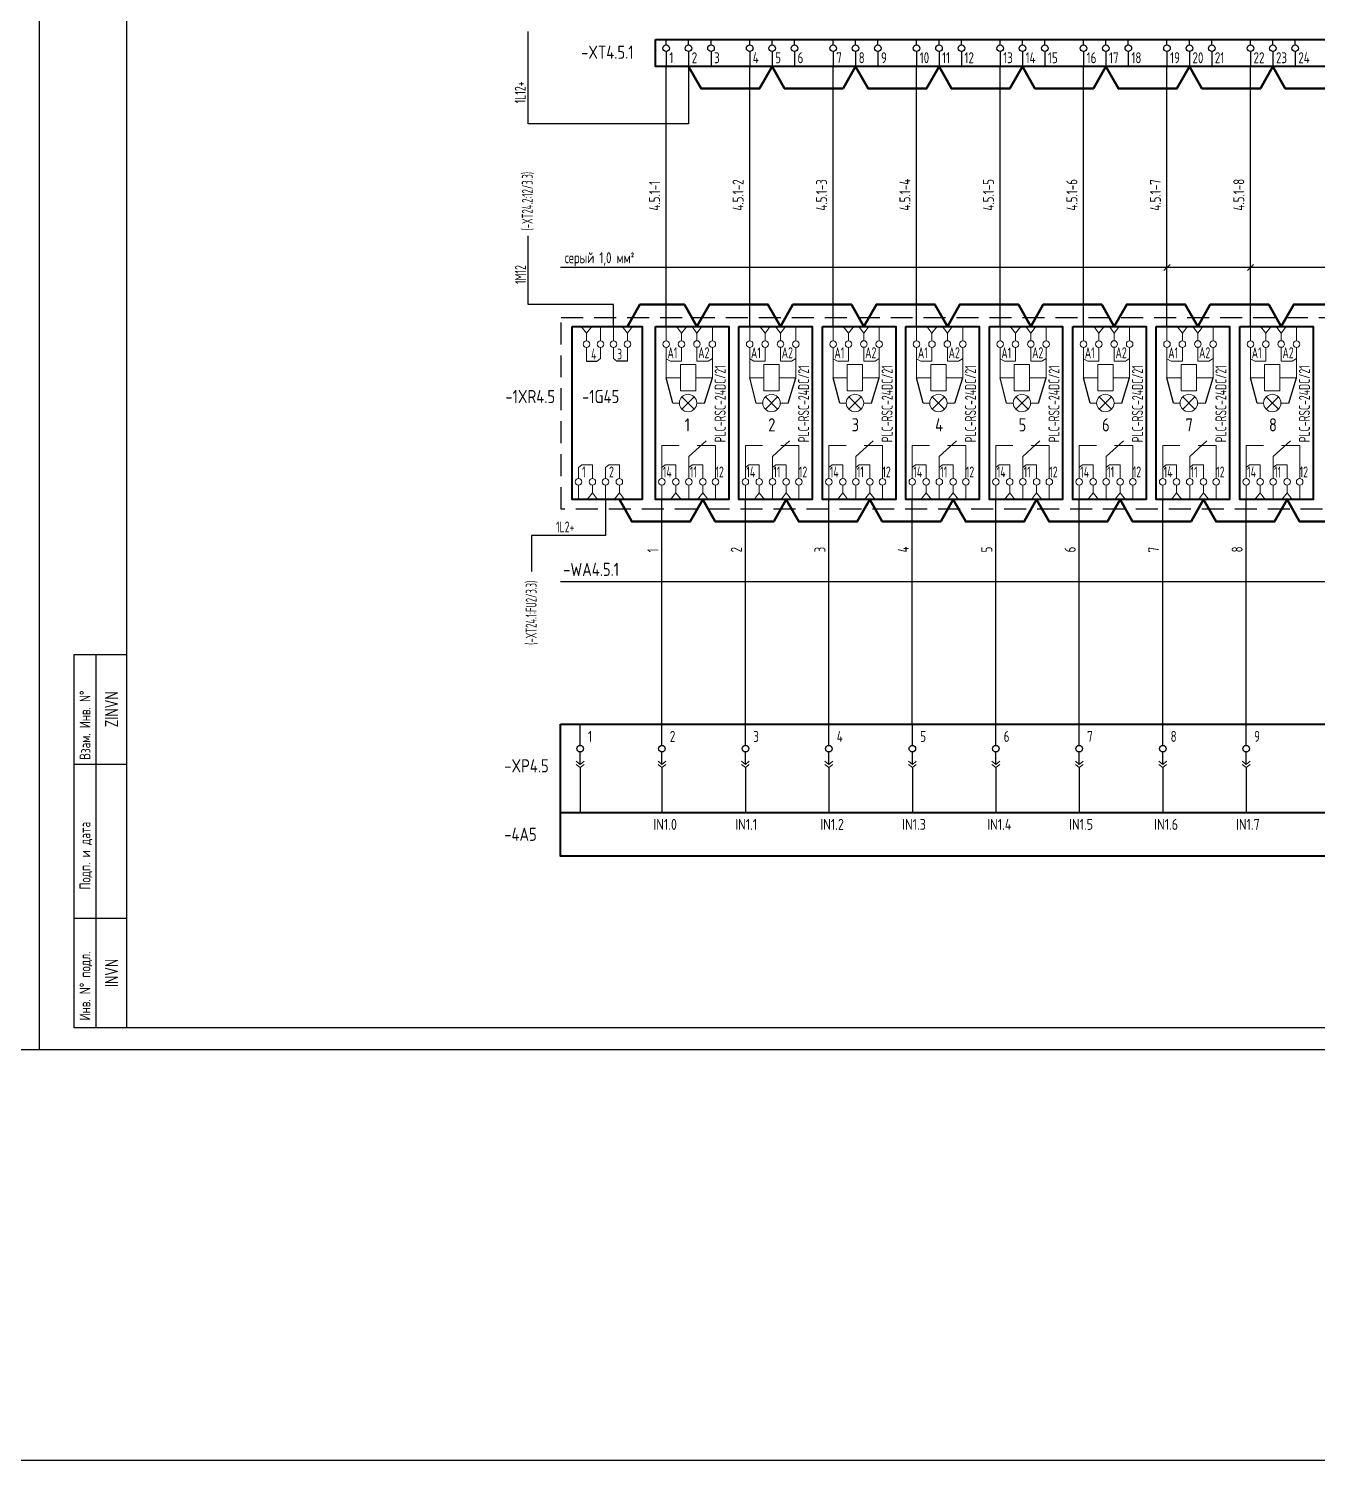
# Model space of a CAD drawing. Header units: millimetres. Extents: x 613 to 19799, y 1373 to 4314.
# Drawn here: x 10193.6 to 10487, y 1373 to 1698.8 of the extents above; entities that cross this region are included whole.
import ezdxf
from ezdxf.enums import TextEntityAlignment as Align

# ---------------------------------------------------------------- set-up
doc = ezdxf.new("R2010")
doc.units = ezdxf.units.MM
for name, pattern in [('DASHED2', [0.375, 0.25, -0.125]), ('K5LT32768', [0]), ('K5LT_THIN', [0])]:
    doc.linetypes.add(name, pattern=pattern)
doc.layers.add('EPLAN108', color=5, linetype='Continuous', lineweight=30)
for name, color, linetype in [('Временный', 6, 'Continuous'), ('КИА_МАРКИРОВКА', 2, 'Continuous'), ('КИА_НАКЛЕЙКИ', 1, 'Continuous')]:
    doc.layers.add(name, color=color, linetype=linetype)
doc.styles.add('GOST-A 3-1', font='gost_0.ttf', dxfattribs={"height": 3})
doc.styles.add('GOSTA-2.5-1', font='GOST_AU.ttf', dxfattribs={"width": 0.9, "height": 2.5})
doc.styles.add('ROMANS0-70', font='romans.shx', dxfattribs={"width": 0.7})

# ---------------------------------------------------------------- blocks, each defined once
blk = doc.blocks.new('A$C66DD7B38')
for p, q in [((4.5, 25.21), (4.5, 30)), ((23.13, 25.21), (23.13, 30)), ((42.13, 25.21), (42.13, 30)), ((61.13, 25.21), (61.13, 30)), ((80.13, 25.21), (80.13, 30)), ((99.13, 25.21), (99.13, 30)), ((118.13, 25.21), (118.13, 30)), ((137.13, 25.21), (137.13, 30)), ((156.13, 25.21), (156.13, 30)), ((4.5, 20.89), (4.5, 23.71)), ((23.13, 20.89), (23.13, 23.71)), ((42.13, 20.89), (42.13, 23.71)), ((61.13, 20.89), (61.13, 23.71)), ((80.13, 20.89), (80.13, 23.71)), ((99.13, 20.89), (99.13, 23.71)), ((118.13, 20.89), (118.13, 23.71)), ((137.13, 20.89), (137.13, 23.71)), ((156.13, 20.89), (156.13, 23.71)), ((4.5, 20.14), (4.5, 9.97)), ((23.13, 20.14), (23.13, 9.97)), ((42.13, 20.14), (42.13, 9.97)), ((61.13, 20.14), (61.13, 9.97)), ((80.13, 20.14), (80.13, 9.97)), ((99.13, 20.14), (99.13, 9.97)), ((118.13, 20.14), (118.13, 9.97)), ((137.13, 20.14), (137.13, 9.97)), ((156.13, 20.14), (156.13, 9.97))]:
    blk.add_line(p, q)
at = {"lineweight": 18}
for p, q in [((4.5, 20.89), (3.61, 21.63)), ((4.5, 20.14), (3.61, 20.89)), ((4.5, 20.89), (5.39, 21.63)), ((4.5, 20.14), (5.39, 20.89)), ((23.13, 20.89), (22.24, 21.63)), ((23.13, 20.14), (22.24, 20.89)), ((23.13, 20.89), (24.02, 21.63)), ((23.13, 20.14), (24.02, 20.89)), ((42.13, 20.89), (41.24, 21.63)), ((42.13, 20.14), (41.24, 20.89)), ((42.13, 20.89), (43.02, 21.63)), ((42.13, 20.14), (43.02, 20.89)), ((61.13, 20.89), (60.24, 21.63)), ((61.13, 20.14), (60.24, 20.89)), ((61.13, 20.89), (62.02, 21.63)), ((61.13, 20.14), (62.02, 20.89)), ((80.13, 20.89), (79.24, 21.63)), ((80.13, 20.14), (79.24, 20.89)), ((80.13, 20.89), (81.02, 21.63)), ((80.13, 20.14), (81.02, 20.89)), ((99.13, 20.89), (98.24, 21.63)), ((99.13, 20.14), (98.24, 20.89)), ((99.13, 20.89), (100.02, 21.63)), ((99.13, 20.14), (100.02, 20.89)), ((118.13, 20.89), (117.24, 21.63)), ((118.13, 20.14), (117.24, 20.89)), ((118.13, 20.89), (119.02, 21.63)), ((118.13, 20.14), (119.02, 20.89)), ((137.13, 20.89), (136.24, 21.63)), ((137.13, 20.14), (136.24, 20.89)), ((137.13, 20.89), (138.02, 21.63)), ((137.13, 20.14), (138.02, 20.89)), ((156.13, 20.89), (155.24, 21.63)), ((156.13, 20.14), (155.24, 20.89)), ((156.13, 20.89), (157.02, 21.63)), ((156.13, 20.14), (157.02, 20.89))]:
    blk.add_line(p, q, dxfattribs=at)
at = {"lineweight": 40}
blk.add_line((0, 9.97), (371.67, 9.97), dxfattribs=at)
blk.add_lwpolyline([(0, 30), (371.67, 30), (371.67, 0), (0, 0)], close=True, dxfattribs=at)
for centre in [(4.5, 24.46), (23.13, 24.46), (42.13, 24.46), (61.13, 24.46), (80.13, 24.46), (99.13, 24.46), (118.13, 24.46), (137.13, 24.46), (156.13, 24.46)]:
    blk.add_circle(centre, 0.75)
at = {"style": 'GOSTA-2.5-1', "width": 0.9}
for s, p in [('1', (6.3, 26)), ('2', (24.93, 26)), ('3', (43.93, 26)), ('4', (62.93, 26)), ('5', (81.93, 26)), ('6', (100.93, 26)), ('7', (119.93, 26)), ('8', (138.93, 26)), ('9', (157.93, 26))]:
    blk.add_text(s, height=2.5, dxfattribs=at).set_placement(p)
at = {"style": 'GOSTA-2.5-1'}
for s, p in [('IN1.0', (21.19, 5.98)), ('IN1.1', (39.82, 5.98)), ('IN1.2', (59.19, 5.98)), ('IN1.3', (77.82, 5.98)), ('IN1.4', (97.19, 5.98)), ('IN1.5', (115.82, 5.98)), ('IN1.6', (135.19, 5.98)), ('IN1.7', (153.82, 5.98))]:
    blk.add_text(s, height=2.5, dxfattribs=at).set_placement(p)
blk = doc.blocks.new('A$C2C8C317B')
at = {"color": 0}
for p, q in [((0, 0), (0, 39.44)), ((3.94, 21.99), (2.44, 27.76)), ((11.17, 21.99), (12.94, 27.76))]:
    blk.add_line(p, q, dxfattribs=at)
at = {"linetype": 'K5LT_THIN', "lineweight": 18}
for p, q in [((2.44, 36.15), (2.44, 39.44)), ((5.94, 37.86), (4.75, 39.44)), ((5.94, 37.86), (7.14, 39.44)), ((9.44, 37.88), (8.25, 39.45)), ((9.44, 37.88), (10.64, 39.45)), ((12.94, 36.15), (12.94, 39.44)), ((5.94, 36.15), (5.94, 37.86)), ((9.44, 36.17), (9.44, 37.88)), ((2.44, 34.65), (2.44, 27.76)), ((5.94, 34.65), (5.94, 31.48)), ((9.44, 34.67), (9.44, 31.52)), ((12.94, 34.65), (12.94, 27.76)), ((3.42, 31.48), (2.44, 32.07)), ((5.94, 31.48), (3.42, 31.48)), ((9.16, 30.76), (5.66, 30.76)), ((5.66, 30.76), (5.66, 24.76)), ((9.16, 24.76), (9.16, 30.76)), ((9.44, 31.52), (11.97, 31.52)), ((11.97, 31.52), (12.94, 32.12)), ((5.66, 27.76), (2.44, 27.76)), ((9.16, 27.76), (12.94, 27.76)), ((5.66, 24.76), (9.16, 24.76)), ((7.61, 9.79), (11.52, 13.36)), ((1.46, 4.79), (1.46, 12.35)), ((5.38, 12.35), (1.46, 12.35)), ((7.61, 4.79), (7.61, 9.79)), ((13.65, 12.35), (9.5, 12.35)), ((13.65, 12.35), (13.65, 4.79)), ((2.22, 7.93), (1.46, 7.29)), ((4.63, 7.93), (2.22, 7.93)), ((4.63, 4.79), (4.63, 7.93)), ((8.36, 7.93), (7.61, 7.29)), ((10.77, 7.93), (8.36, 7.93)), ((10.77, 4.79), (10.77, 7.93)), ((1.46, 3.29), (1.46, 0)), ((4.63, 3.29), (4.63, 1.58)), ((7.61, 3.29), (7.61, 0)), ((10.77, 3.29), (10.77, 1.58)), ((13.65, 3.29), (13.65, 0)), ((4.63, 1.58), (3.43, 0)), ((4.63, 1.58), (5.82, 0)), ((10.77, 1.58), (9.58, 0)), ((10.77, 1.58), (11.97, 0))]:
    blk.add_line(p, q, dxfattribs=at)
at = {"color": 0, "lineweight": 20}
for p, q in [((6.01, 23.39), (8.81, 20.59)), ((8.81, 23.39), (6.01, 20.59)), ((5.43, 21.99), (3.94, 21.99)), ((9.39, 21.99), (11.17, 21.99))]:
    blk.add_line(p, q, dxfattribs=at)
at = {"lineweight": 40}
blk.add_lwpolyline([(0, 39.44), (16.69, 39.44), (16.69, 0), (0, 0)], close=True, dxfattribs=at)
at = {"color": 0, "lineweight": 20}
blk.add_circle((7.41, 21.99), 1.98, dxfattribs=at)
at = {"linetype": 'K5LT32768', "lineweight": 18}
for centre, start, end in [((2.44, 35.4), 0, 180), ((5.94, 35.4), 0, 180), ((9.44, 35.42), 0, 180), ((12.94, 35.4), 0, 180), ((2.44, 35.4), 180, 0), ((5.94, 35.4), 180, 0), ((9.44, 35.42), 180, 0), ((12.94, 35.4), 180, 0), ((1.46, 4.04), 0, 180), ((1.46, 4.04), 180, 0), ((4.63, 4.04), 0, 180), ((4.63, 4.04), 180, 0), ((7.61, 4.04), 0, 180), ((7.61, 4.04), 180, 0), ((10.77, 4.04), 0, 180), ((10.77, 4.04), 180, 0), ((13.65, 4.04), 0, 180), ((13.65, 4.04), 180, 0)]:
    blk.add_arc(centre, 0.75, start, end, dxfattribs=at)
at = {"style": 'GOSTA-2.5-1', "width": 0.8}
for s, p in [('A1', (2.73, 32.17)), ('A2', (9.73, 32.19)), ('14', (1.68, 5.05)), ('11', (7.82, 5.05)), ('12', (13.64, 5.05))]:
    blk.add_text(s, height=2.5, dxfattribs=at).set_placement(p)
blk.add_text('PLC-RSC-24DC/21', height=2.5, rotation=90, dxfattribs=at).set_placement((15.97, 13.05))
blk = doc.blocks.new('A$C27D72B89')
at = {"linetype": 'K5LT_THIN', "lineweight": 18}
for p, q in [((3.3, 37.86), (2.11, 39.44)), ((3.3, 37.86), (4.5, 39.44)), ((6.47, 36.15), (6.47, 39.44)), ((9.44, 36.15), (9.44, 39.44)), ((12.61, 37.86), (11.41, 39.44)), ((12.61, 37.86), (13.8, 39.44)), ((3.3, 36.15), (3.3, 37.86)), ((12.61, 36.15), (12.61, 37.86)), ((3.3, 34.65), (3.3, 31.51)), ((6.47, 34.65), (6.47, 32.15)), ((9.44, 34.65), (9.44, 32.15)), ((12.61, 34.65), (12.61, 31.51)), ((5.71, 31.51), (6.47, 32.15)), ((10.2, 31.51), (9.44, 32.15)), ((2.22, 7.93), (1.47, 7.29)), ((1.47, 4.79), (1.47, 7.29)), ((4.63, 7.93), (2.22, 7.93)), ((4.63, 4.79), (4.63, 7.93)), ((8.36, 7.93), (7.61, 7.29)), ((7.61, 4.79), (7.61, 7.29)), ((10.77, 7.93), (8.36, 7.93)), ((10.77, 4.79), (10.77, 7.93)), ((1.47, 3.29), (1.47, 0)), ((4.63, 3.29), (4.63, 1.58)), ((7.61, 3.29), (7.61, 0)), ((10.77, 3.29), (10.77, 1.58)), ((4.63, 1.58), (3.44, 0)), ((4.63, 1.58), (5.83, 0)), ((10.77, 1.58), (9.58, 0)), ((10.77, 1.58), (11.97, 0))]:
    blk.add_line(p, q, dxfattribs=at)
at = {"color": 0}
for p, q in [((3.3, 31.51), (5.71, 31.51)), ((12.61, 31.51), (10.2, 31.51))]:
    blk.add_line(p, q, dxfattribs=at)
at = {"lineweight": 40}
blk.add_lwpolyline([(0, 39.44), (16, 39.44), (16, 0), (0, 0)], close=True, dxfattribs=at)
at = {"linetype": 'K5LT32768', "lineweight": 18}
for centre, start, end in [((3.3, 35.4), 0, 180), ((6.47, 35.4), 0, 180), ((9.44, 35.4), 0, 180), ((12.61, 35.4), 0, 180), ((3.3, 35.4), 180, 0), ((6.47, 35.4), 180, 0), ((9.44, 35.4), 180, 0), ((12.61, 35.4), 180, 0), ((1.47, 4.04), 0, 180), ((1.47, 4.04), 180, 0), ((4.63, 4.04), 0, 180), ((4.63, 4.04), 180, 0), ((7.61, 4.04), 0, 180), ((7.61, 4.04), 180, 0), ((10.77, 4.04), 0, 180), ((10.77, 4.04), 180, 0)]:
    blk.add_arc(centre, 0.75, start, end, dxfattribs=at)
at = {"style": 'GOSTA-2.5-1', "width": 0.8}
for s, p in [('4', (4.36, 31.88)), ('3', (10.26, 31.89)), ('1', (2.28, 5.05)), ('2', (8.42, 5.05))]:
    blk.add_text(s, height=2.5, dxfattribs=at).set_placement(p)
blk = doc.blocks.new('A$C6A6D7164')
at = {"color": 0}
for p, q in [((-5.1, 17.91), (-5.1, 19.16)), ((-5.1, 16.41), (-5.1, 12.99)), ((0, 17.91), (0, 19.16)), ((0, 16.41), (0, 12.99)), ((5.1, 17.91), (5.1, 19.16)), ((5.1, 16.41), (5.1, 12.99)), ((13.9, 17.91), (13.9, 19.16)), ((13.9, 16.41), (13.9, 12.99)), ((19, 17.91), (19, 19.16)), ((19, 16.41), (19, 12.99)), ((24.1, 17.91), (24.1, 19.16)), ((24.1, 16.41), (24.1, 12.99)), ((32.9, 17.91), (32.9, 19.16)), ((32.9, 16.41), (32.9, 12.99)), ((38, 17.91), (38, 19.16)), ((38, 16.41), (38, 12.99)), ((43.1, 17.91), (43.1, 19.16)), ((43.1, 16.41), (43.1, 12.99)), ((51.9, 17.91), (51.9, 19.16)), ((51.9, 16.41), (51.9, 12.99)), ((57, 17.91), (57, 19.16)), ((57, 16.41), (57, 12.99)), ((62.1, 17.91), (62.1, 19.16)), ((62.1, 16.41), (62.1, 12.99)), ((70.9, 17.91), (70.9, 19.16)), ((70.9, 16.41), (70.9, 12.99)), ((76, 17.91), (76, 19.16)), ((76, 16.41), (76, 12.99)), ((81.1, 17.91), (81.1, 19.16)), ((81.1, 16.41), (81.1, 12.99)), ((89.9, 17.91), (89.9, 19.16)), ((89.9, 16.41), (89.9, 12.99)), ((95, 17.91), (95, 19.16)), ((95, 16.41), (95, 12.99)), ((100.1, 17.91), (100.1, 19.16)), ((100.1, 16.41), (100.1, 12.99)), ((108.9, 17.91), (108.9, 19.16)), ((108.9, 16.41), (108.9, 12.99)), ((114, 17.91), (114, 19.16)), ((114, 16.41), (114, 12.99)), ((119.1, 17.91), (119.1, 19.16)), ((119.1, 16.41), (119.1, 12.99)), ((127.9, 17.91), (127.9, 19.16)), ((127.9, 16.41), (127.9, 12.99)), ((133, 17.91), (133, 19.16)), ((133, 16.41), (133, 12.99)), ((138.1, 17.91), (138.1, 19.16)), ((138.1, 16.41), (138.1, 12.99))]:
    blk.add_line(p, q, dxfattribs=at)
at = {"color": 0, "lineweight": 40}
blk.add_lwpolyline([(-7.54, 19.16), (329.24, 19.16), (329.24, 12.99), (-7.54, 12.99)], close=True, dxfattribs=at)
at = {"color": 0}
for centre in [(-5.1, 17.16), (0, 17.16), (5.1, 17.16), (13.9, 17.16), (19, 17.16), (24.1, 17.16), (32.9, 17.16), (38, 17.16), (43.1, 17.16), (51.9, 17.16), (57, 17.16), (62.1, 17.16), (70.9, 17.16), (76, 17.16), (81.1, 17.16), (89.9, 17.16), (95, 17.16), (100.1, 17.16), (108.9, 17.16), (114, 17.16), (119.1, 17.16), (127.9, 17.16), (133, 17.16), (138.1, 17.16)]:
    blk.add_circle(centre, 0.75, dxfattribs=at)
at = {"style": 'GOSTA-2.5-1', "width": 0.9}
for s, p in [('1', (-4.39, 13.76)), ('2', (0.71, 13.76)), ('3', (5.8, 13.76)), ('4', (14.61, 13.76)), ('5', (19.71, 13.76)), ('6', (24.8, 13.76)), ('7', (33.61, 13.76)), ('8', (38.71, 13.76)), ('9', (43.8, 13.76)), ('10', (52.61, 13.76)), ('11', (57.71, 13.76)), ('12', (62.8, 13.76)), ('13', (71.61, 13.76)), ('14', (76.71, 13.76)), ('15', (81.8, 13.76)), ('16', (90.61, 13.76)), ('17', (95.71, 13.76)), ('18', (100.8, 13.76)), ('19', (109.61, 13.76)), ('20', (114.71, 13.76)), ('21', (119.8, 13.76)), ('22', (128.61, 13.76)), ('23', (133.71, 13.76)), ('24', (138.8, 13.76))]:
    blk.add_text(s, height=2.5, dxfattribs=at).set_placement(p)

msp = doc.modelspace()

# ---------------------------------------------------------------- linework, layer by layer
for p, q in [((10196, 1886.39), (10196, 1466.39)), ((10216, 1471.39), (10216, 1881.39)), ((10204, 1471.39), (10204, 1556.39)), ((10204, 1556.39), (10216, 1556.39)), ((10209, 1471.39), (10209, 1556.39)), ((10204, 1531.39), (10216, 1531.39)), ((10204, 1496.39), (10216, 1496.39)), ((10209, 1496.39), (10216, 1496.39)), ((10216, 1471.39), (10204, 1471.39)), ((10785, 1471.39), (10216, 1471.39)), ((10196, 1466.39), (9602, 1466.39)), ((10790, 1466.39), (10196, 1466.39))]:
    msp.add_line(p, q)
at = {"color": 1}
for p, q in [((10307.31, 1677.17), (10307.31, 1698.12)), ((10343.87, 1690.16), (10343.87, 1677.17)), ((10343.87, 1677.17), (10307.31, 1677.17)), ((10308.12, 1583.43), (10308.12, 1575.26))]:
    msp.add_line(p, q, dxfattribs=at)
at = {"color": 252}
for p, q in [((10338.77, 1631.05), (10338.77, 1690.16)), ((10357.77, 1631.05), (10357.77, 1690.16)), ((10376.77, 1631.05), (10376.77, 1690.16)), ((10395.77, 1631.05), (10395.77, 1690.16)), ((10414.77, 1631.05), (10414.77, 1690.16)), ((10433.77, 1631.05), (10433.77, 1690.16)), ((10452.77, 1631.05), (10452.77, 1690.16)), ((10471.77, 1631.05), (10471.77, 1690.16))]:
    msp.add_line(p, q, dxfattribs=at)
at = {"color": 4}
for p, q in [((10307.31, 1636.05), (10307.31, 1651.62)), ((10326.77, 1636.05), (10307.31, 1636.05)), ((10326.77, 1631.05), (10326.77, 1636.05))]:
    msp.add_line(p, q, dxfattribs=at)
at = {"color": 0}
for p, q in [((10661.91, 1644.45), (10314.74, 1644.45)), ((10452.07, 1643.75), (10453.48, 1645.16)), ((10471.07, 1643.75), (10472.48, 1645.16)), ((10337.79, 1540.48), (10337.79, 1591.61)), ((10356.79, 1540.48), (10356.79, 1591.61)), ((10375.79, 1540.48), (10375.79, 1591.61)), ((10394.79, 1540.48), (10394.79, 1591.61)), ((10413.79, 1540.48), (10413.79, 1591.61)), ((10432.79, 1540.48), (10432.79, 1591.61)), ((10451.79, 1540.48), (10451.79, 1591.61)), ((10470.79, 1540.48), (10470.79, 1591.61)), ((10314.67, 1572.98), (10662.14, 1572.98))]:
    msp.add_line(p, q, dxfattribs=at)
at = {"color": 1, "lineweight": 50}
for points in [[(10343.87, 1690.16), (10346.71, 1685.16), (10360.03, 1685.16), (10362.87, 1690.16)], [(10362.87, 1690.16), (10365.71, 1685.16), (10379.03, 1685.16), (10381.87, 1690.16)], [(10381.87, 1690.16), (10384.71, 1685.16), (10398.03, 1685.16), (10400.87, 1690.16)], [(10400.87, 1690.16), (10403.71, 1685.16), (10417.03, 1685.16), (10419.87, 1690.16)], [(10419.87, 1690.16), (10422.71, 1685.16), (10436.03, 1685.16), (10438.87, 1690.16)], [(10438.87, 1690.16), (10441.71, 1685.16), (10455.03, 1685.16), (10457.87, 1690.16)], [(10457.87, 1690.16), (10460.71, 1685.16), (10474.03, 1685.16), (10476.87, 1690.16)], [(10476.87, 1690.16), (10479.71, 1685.16), (10528.82, 1685.16), (10531.66, 1690.16)], [(10347.1, 1591.61), (10344.26, 1586.61), (10330.94, 1586.61), (10328.1, 1591.61)], [(10366.1, 1591.61), (10363.26, 1586.61), (10349.94, 1586.61), (10347.1, 1591.61)], [(10385.1, 1591.61), (10382.26, 1586.61), (10368.94, 1586.61), (10366.1, 1591.61)], [(10404.1, 1591.61), (10401.26, 1586.61), (10387.94, 1586.61), (10385.1, 1591.61)], [(10423.1, 1591.61), (10420.26, 1586.61), (10406.94, 1586.61), (10404.1, 1591.61)], [(10442.1, 1591.61), (10439.26, 1586.61), (10425.94, 1586.61), (10423.1, 1591.61)], [(10461.1, 1591.61), (10458.26, 1586.61), (10444.94, 1586.61), (10442.1, 1591.61)], [(10480.1, 1591.61), (10477.26, 1586.61), (10463.94, 1586.61), (10461.1, 1591.61)], [(10534.89, 1591.61), (10532.05, 1586.61), (10482.94, 1586.61), (10480.1, 1591.61)]]:
    msp.add_lwpolyline(points, dxfattribs=at)
at = {"color": 4, "lineweight": 50}
for points in [[(10345.77, 1631.05), (10342.93, 1636.05), (10332.78, 1636.05), (10329.94, 1631.05)], [(10364.77, 1631.05), (10361.93, 1636.05), (10348.61, 1636.05), (10345.77, 1631.05)], [(10383.77, 1631.05), (10380.93, 1636.05), (10367.61, 1636.05), (10364.77, 1631.05)], [(10402.77, 1631.05), (10399.93, 1636.05), (10386.61, 1636.05), (10383.77, 1631.05)], [(10421.77, 1631.05), (10418.93, 1636.05), (10405.61, 1636.05), (10402.77, 1631.05)], [(10440.77, 1631.05), (10437.93, 1636.05), (10424.61, 1636.05), (10421.77, 1631.05)], [(10459.77, 1631.05), (10456.93, 1636.05), (10443.61, 1636.05), (10440.77, 1631.05)], [(10478.77, 1631.05), (10475.93, 1636.05), (10462.61, 1636.05), (10459.77, 1631.05)], [(10533.55, 1631.05), (10530.72, 1636.05), (10481.61, 1636.05), (10478.77, 1631.05)]]:
    msp.add_lwpolyline(points, dxfattribs=at)
at = {"color": 0, "linetype": 'DASHED2', "ltscale": 20}
msp.add_lwpolyline([(10314.87, 1633.08), (10675.7, 1633.08), (10675.7, 1589.45), (10314.87, 1589.45)], close=True, dxfattribs=at)
at = {"color": 1}
msp.add_lwpolyline([(10324.94, 1591.61), (10324.94, 1583.43), (10308.12, 1583.43)], dxfattribs=at)
at = {"layer": 'EPLAN108', "color": 2}
msp.add_lwpolyline([(613.36, 2532.19), (19799.49, 2532.19), (19799.49, 1372.97), (613.36, 1372.97)], close=True, dxfattribs=at)

# ---------------------------------------------------------------- block references
at = {"color": 0}
for name, p in [('A$C6A6D7164', (10343.87, 1677.17)), ('A$C27D72B89', (10317.33, 1591.61)), ('A$C2C8C317B', (10336.33, 1591.61)), ('A$C2C8C317B', (10355.33, 1591.61)), ('A$C2C8C317B', (10374.33, 1591.61)), ('A$C2C8C317B', (10393.33, 1591.61)), ('A$C2C8C317B', (10412.33, 1591.61)), ('A$C2C8C317B', (10431.33, 1591.61)), ('A$C2C8C317B', (10450.33, 1591.61)), ('A$C2C8C317B', (10469.33, 1591.61)), ('A$C66DD7B38', (10314.67, 1510.48))]:
    msp.add_blockref(name, p, dxfattribs=at)

# ---------------------------------------------------------------- texts
at = {"style": 'GOSTA-2.5-1', "width": 0.9}
msp.add_text('серый 1,0 мм²', height=2.5, dxfattribs=at).set_placement((10315.68, 1645.41))
at = {"style": 'GOST-A 3-1'}
for s, p in [('1', (10342.98, 1607.14)), ('2', (10361.98, 1607.14)), ('3', (10380.98, 1607.14)), ('4', (10399.98, 1607.14)), ('5', (10418.98, 1607.14)), ('6', (10437.98, 1607.14)), ('7', (10456.98, 1607.14)), ('8', (10475.98, 1607.14)), ('-XP4.5', (10301.91, 1529.54))]:
    msp.add_text(s, height=3, dxfattribs=at).set_placement(p)
at = {"style": 'GOSTA-2.5-1', "width": 0.9}
for s, p in [('2', (10355.99, 1579.6)), ('3', (10374.99, 1579.6)), ('4', (10393.99, 1579.6)), ('5', (10412.99, 1579.6)), ('6', (10431.99, 1579.6)), ('7', (10450.99, 1579.6)), ('8', (10469.99, 1579.6)), ('1', (10336.99, 1579.6))]:
    msp.add_text(s, height=2.5, rotation=90, dxfattribs=at).set_placement(p)
at = {"style": 'ROMANS0-70', "width": 0.7}
for s, p in [('Взам. Инв. N%%d', (10208.46, 1532.39)), ('Подп. и дата', (10208.46, 1502.86)), ('Инв. N%%d подл.', (10208.46, 1473.09))]:
    msp.add_text(s, height=2.5, rotation=90, dxfattribs=at).set_placement(p, align=Align.BOTTOM_LEFT)
at = {"style": 'ROMANS0-70', "width": 0.7, "flags": 12}
for tag, p in [('ZINVN', (10212.5, 1543.89)), ('INVN', (10212.5, 1483.89))]:
    msp.add_attdef(tag, text='', height=3, rotation=90, dxfattribs=at).set_placement(p, align=Align.MIDDLE_CENTER)
at = {"layer": 'Временный', "style": 'GOSTA-2.5-1', "width": 0.7}
for s, p in [('(-XT24.2:12/3.3)', (10308.4, 1652.86)), ('(-XT24.1:FU2/3.3)', (10309.27, 1558.57))]:
    msp.add_text(s, height=2.5, rotation=90, dxfattribs=at).set_placement(p)
at = {"layer": 'КИА_МАРКИРОВКА', "style": 'GOSTA-2.5-1'}
for s, width, p in [('1L12+', 0.8, (10306.8, 1681.81)), ('4.5.1-1', 0.9, (10337.37, 1657.37)), ('4.5.1-2', 0.9, (10356.37, 1657.37)), ('4.5.1-3', 0.9, (10375.37, 1657.37)), ('4.5.1-4', 0.9, (10394.37, 1657.37)), ('4.5.1-5', 0.9, (10413.37, 1657.37)), ('4.5.1-6', 0.9, (10432.37, 1657.37)), ('4.5.1-7', 0.9, (10451.37, 1657.37)), ('4.5.1-8', 0.9, (10470.37, 1657.37)), ('1M12', 0.8, (10306.84, 1640.69))]:
    msp.add_text(s, height=2.5, rotation=90, dxfattribs=dict(at, width=width)).set_placement(p)
at = {"layer": 'КИА_МАРКИРОВКА', "style": 'GOSTA-2.5-1', "width": 0.8}
msp.add_text('1L2+', height=2.5, dxfattribs=at).set_placement((10313.7, 1584.14))
at = {"layer": 'КИА_МАРКИРОВКА', "style": 'GOST-A 3-1'}
msp.add_text('-WA4.5.1', height=3, dxfattribs=at).set_placement((10315.31, 1574.24))
at = {"layer": 'КИА_НАКЛЕЙКИ', "style": 'GOST-A 3-1'}
for s, p in [('-XT4.5.1', (10319.4, 1691.94)), ('-1XR4.5', (10302.16, 1613.58)), ('-1G45', (10319.6, 1613.58)), ('-4A5', (10301.91, 1513.96))]:
    msp.add_text(s, height=3, dxfattribs=at).set_placement(p)

doc.saveas('drawing.dxf')
